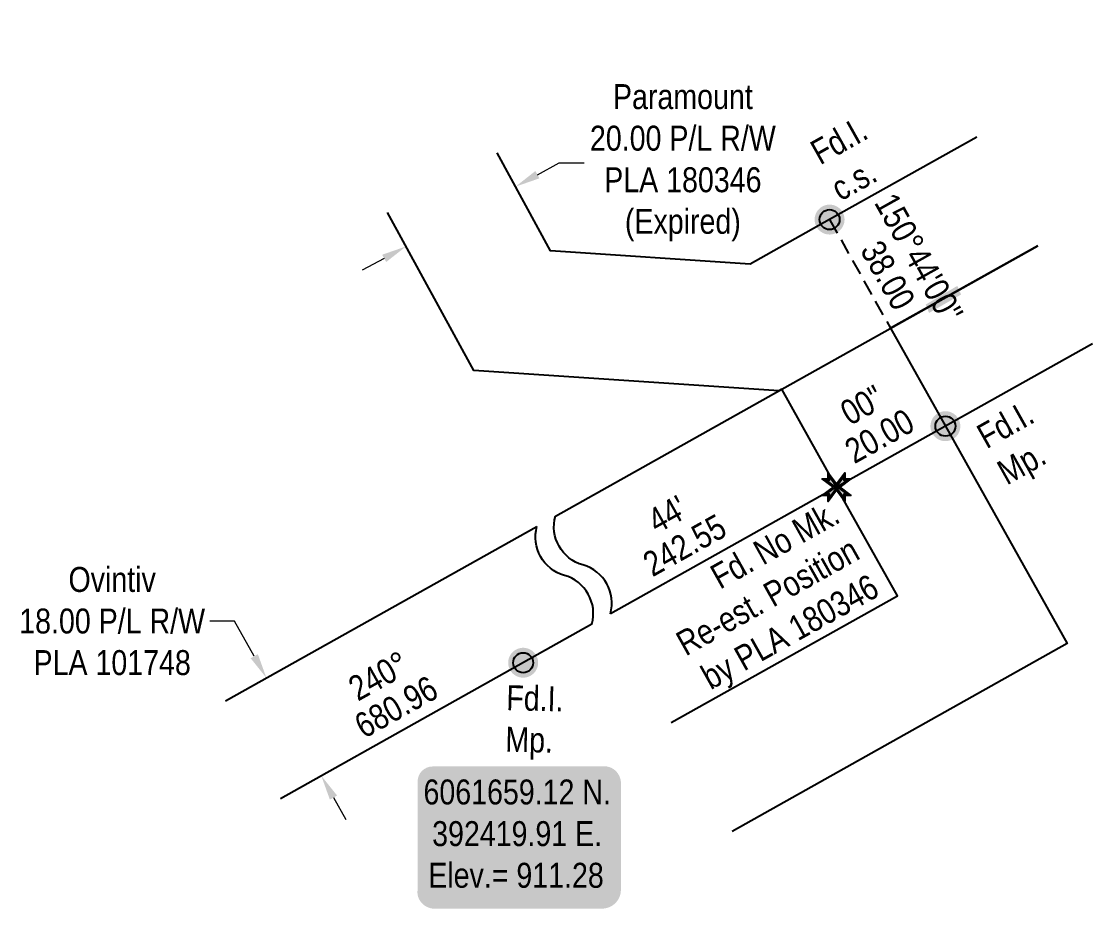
# Model space of a CAD drawing. Extents: x 389163 to 396064, y 6056248 to 6063668.
# Drawn here: x 390119.3 to 390548.7, y 6060210.7 to 6060566.4 of the extents above; entities that cross this region are included whole.
import ezdxf
from ezdxf.enums import TextEntityAlignment as Align

# ---------------------------------------------------------------- set-up
doc = ezdxf.new("R2010")
doc.units = 0
doc.header["$LTSCALE"] = 5
doc.header["$PDMODE"] = 35
doc.header["$PDSIZE"] = 0.5
doc.linetypes.add('foc-TIELINE', pattern=[1.875, 1.25, -0.625])
doc.layers.get('Defpoints').update_dxf_attribs({"color": 9})
for name, color, linetype in [('AS-UNDERLAY-H', 141, 'Continuous'), ('DETAIL-T', 7, 'Continuous'), ('F-RW', 190, 'Continuous'), ('L-BD', 7, 'Continuous'), ('L-MON', 1, 'Continuous'), ('L-MON-T', 1, 'Continuous'), ('L-TIE', 7, 'foc-TIELINE')]:
    doc.layers.add(name, color=color, linetype=linetype)
doc.layers.add('F-RW-T', color=190, linetype='Continuous', lineweight=9)
doc.styles.add('80', font='ARIALN.TTF', dxfattribs={"height": 10})
doc.styles.add('80CG', font='ARIALN.TTF', dxfattribs={"height": 10})
doc.styles.add('80L', font='ARIALN.TTF', dxfattribs={"height": 10})
doc.dimstyles.new('Compass 5 000', dxfattribs={"dimscale": 5, "dimtxt": 9, "dimasz": 2, "dimexe": 0.2, "dimexo": 0.0625, "dimgap": 0.5, "dimtad": 0, "dimtih": 1, "dimtoh": 1, "dimzin": 0, "dimdsep": 46, "dimtxsty": '80CG', "dimcen": 0.1, "dimse1": 1, "dimse2": 1, "dimclrd": 256, "dimclrt": 256, "dimaunit": 1, "dimadec": 4, "dimazin": 0, "dimtfac": 0.06, "dimtofl": 0, "dimtmove": 0, "dimatfit": 1, "dimfxl": 0.2, "dimtolj": 1, "dimtzin": 0, "dimlwd": -1, "dimarcsym": 0})

# ---------------------------------------------------------------- blocks, each defined once
blk = doc.blocks.new('fdia')
at = {"color": 255, "const_width": 1}
blk.add_lwpolyline([(-0.5, 0, 1), (0.5, 0, 1)], format="xyb", close=True, dxfattribs=at)
blk = doc.blocks.new('Fdiaa')
blk.add_blockref('fdia', (0, 0))
blk = doc.blocks.new('fdib')
at = {"color": 1, "const_width": 1.6}
blk.add_lwpolyline([(-0.4, 0, 1), (0.4, 0, 1)], format="xyb", close=True, dxfattribs=at)
at = {"color": 1}
blk.add_circle((0, 0), 0.8, dxfattribs=at)
blk = doc.blocks.new('Fdibb')
blk.add_blockref('fdib', (0, 0))
blk = doc.blocks.new('fdicc')
for name in ['Fdibb', 'Fdiaa']:
    blk.add_blockref(name, (0, 0))
blk = doc.blocks.new('FDI')
blk.add_blockref('fdicc', (0, 0))
blk = doc.blocks.new('TEMP')
h = blk.add_hatch(color=255)
h.dxf.hatch_style = 1
h.paths.add_polyline_path([(0, 0.251), (-0.666, 1.152), (-0.666, 0.666), (-1.152, 0.666), (-0.251, 0), (-1.152, -0.666), (-0.666, -0.666), (-0.666, -1.152), (0, -0.251), (0.666, -1.152), (0.666, -0.666), (1.152, -0.666), (0.251, 0), (1.152, 0.666), (0.666, 0.666), (0.666, 1.152)])
h.paths.add_polyline_path([(0.566, 0.849), (0.566, 0.566), (0.849, 0.566), (0.083, 0), (0.849, -0.566), (0.566, -0.566), (0.566, -0.849), (0, -0.083), (-0.566, -0.849), (-0.566, -0.566), (-0.849, -0.566), (-0.083, 0), (-0.849, 0.566), (-0.566, 0.566), (-0.566, 0.849), (0, 0.083)], flags=16)
h = blk.add_hatch(color=1)
h.dxf.hatch_style = 1
h.paths.add_polyline_path([(0, 0.083), (-0.566, 0.849), (-0.566, 0.566), (-0.849, 0.566), (-0.083, 0), (-0.849, -0.566), (-0.566, -0.566), (-0.566, -0.849), (0, -0.083), (0.566, -0.849), (0.566, -0.566), (0.849, -0.566), (0.083, 0), (0.849, 0.566), (0.566, 0.566), (0.566, 0.849)])
at = {"color": 1}
for p, q in [((-0.083, 0), (0.083, 0)), ((0, 0.083), (0, -0.083))]:
    blk.add_line(p, q, dxfattribs=at)
at = {"color": 255, "flags": 128}
blk.add_lwpolyline([(-0.251, 0), (-1.152, 0.666), (-0.666, 0.666), (-0.666, 1.152), (0, 0.251), (0.666, 1.152), (0.666, 0.666), (1.152, 0.666), (0.251, 0), (1.152, -0.666), (0.666, -0.666), (0.666, -1.152), (0, -0.251), (-0.666, -1.152), (-0.666, -0.666), (-1.152, -0.666)], close=True, dxfattribs=at)
at = {"color": 1, "flags": 128}
blk.add_lwpolyline([(-0.083, 0), (-0.849, 0.566), (-0.566, 0.566), (-0.566, 0.849), (0, 0.083), (0.566, 0.849), (0.566, 0.566), (0.849, 0.566), (0.083, 0), (0.849, -0.566), (0.566, -0.566), (0.566, -0.849), (0, -0.083), (-0.566, -0.849), (-0.566, -0.566), (-0.849, -0.566)], close=True, dxfattribs=at)
blk = doc.blocks.new('*D551')
at = {"layer": 'Defpoints', "color": 0, "transparency": 16777216}
for p in [(390276.98, 6060336.48), (390217.54, 6060303.17), (390298.97, 6060297.24)]:
    blk.add_point(p, dxfattribs=at)
at = {"layer": 'F-RW-T', "transparency": 16777216}
for p, q in [((390204.79, 6060325.93), (390194.79, 6060325.93)), ((390212.65, 6060311.89), (390204.79, 6060325.93)), ((390244.42, 6060255.21), (390249.31, 6060246.48))]:
    blk.add_line(p, q, dxfattribs=at)
for points in [[(390214.11, 6060312.71), (390211.2, 6060311.08), (390217.54, 6060303.17)], [(390245.88, 6060256.02), (390242.97, 6060254.39), (390239.53, 6060263.93)]]:
    blk.add_solid(points, dxfattribs=at)
at = {"layer": 'F-RW-T', "transparency": 16777216, "insert": (390155.7, 6060325.93), "char_height": 10, "attachment_point": 5, "style": '80CG'}
blk.add_mtext('\\A1;Ovintiv\\P18.00 P/L R/W\\PPLA 101748', dxfattribs=at)
blk = doc.blocks.new('*U470')
h = blk.add_hatch(color=254)
edge = h.paths.add_edge_path()
edge.add_line((-34, -28.5), (34, -28.5))
edge.add_arc((34, -22.5), 6, 270, 360)
edge.add_line((40, -22.5), (40, 21))
edge.add_arc((34, 21), 6, 0, 90)
edge.add_line((34, 27), (-34, 27))
edge.add_arc((-34, 21), 6, 90, 180)
edge.add_line((-40, 21), (-40, -22.5))
edge.add_arc((-34, -22.5), 6, 180, 270)
at = {"color": 1, "flags": 128}
blk.add_lwpolyline([(-34, -28.5, 3, 3, 0), (34, -28.5, 3, 3, 0.414214), (40, -22.5, 3, 3, 0), (40, 21, 3, 0, 0.414214), (34, 27, 0, 0, 0), (-34, 27, 0, 0, 0.414214), (-40, 21, 0, 0, 0), (-40, -22.5, 0, 3, 0.414214)], format="xyseb", close=True, dxfattribs=at)
blk.add_lwpolyline([(-14.53, 4.9, 0, 10, 0), (0, 0, 5, 5, 0)], format="xyseb", dxfattribs=at)
at = {"color": 1, "style": '80'}
blk.add_attdef('ENTER_TEXT_001', (-36.33, -5), '', height=10, dxfattribs=at)
blk = doc.blocks.new('*D552')
at = {"layer": 'Defpoints', "color": 0, "transparency": 16777216}
for p in [(390321.94, 6060491.8), (390273.51, 6060476.21), (390278.08, 6060467.84)]:
    blk.add_point(p, dxfattribs=at)
at = {"layer": 'F-RW-T', "transparency": 16777216}
for p, q in [((390326.15, 6060504.96), (390334.92, 6060509.76)), ((390334.92, 6060509.76), (390344.92, 6060509.76)), ((390264.73, 6060471.41), (390255.96, 6060466.62))]:
    blk.add_line(p, q, dxfattribs=at)
for points in [[(390325.35, 6060506.43), (390326.95, 6060503.5), (390317.37, 6060500.17)], [(390263.93, 6060472.87), (390265.53, 6060469.95), (390273.51, 6060476.21)]]:
    blk.add_solid(points, dxfattribs=at)
at = {"layer": 'F-RW-T', "transparency": 16777216, "insert": (390384.46, 6060509.76), "char_height": 10, "attachment_point": 5, "style": '80CG'}
blk.add_mtext('\\A1;Paramount\\P20.00 P/L R/W\\PPLA 180346\\P(Expired)', dxfattribs=at)

msp = doc.modelspace()

# ---------------------------------------------------------------- hatches: boundary and pattern name
at = {"layer": 'AS-UNDERLAY-H'}
h = msp.add_hatch(color=256, dxfattribs=at)
h.dxf.hatch_style = 1
h.paths.add_polyline_path([(390481.815, 6060452.896), (390494.485, 6060460.385), (390495.991, 6060456.904), (390483.133, 6060449.541)])

# ---------------------------------------------------------------- linework, layer by layer
at = {"flags": 128}
for points in [[(390355.387, 6060328.858, 0.414), (390344.392, 6060348.478, -0.414), (390333.396, 6060368.098)], [(390347.967, 6060324.699, 0.414), (390336.971, 6060344.319, -0.414), (390325.976, 6060363.939)]]:
    msp.add_lwpolyline(points, format="xyb", dxfattribs=at)
at = {"layer": 'F-RW', "flags": 128}
for points in [[(390502.261, 6060520.028), (390443.267, 6060486.966), (390411.439, 6060469.129), (390331.4, 6060474.492), (390309.971, 6060513.713)], [(390379.815, 6060285.271), (390470.52, 6060336.104), (390446.092, 6060379.691), (390424.101, 6060418.931), (390422.917, 6060418.267), (390300.69, 6060426.457), (390266.11, 6060489.75)], [(390333.396, 6060368.098), (390424.102, 6060418.932), (390526.696, 6060476.428)], [(390526.696, 6060476.428), (390467.701, 6060443.366), (390489.693, 6060404.126), (390538.554, 6060316.938), (390494.959, 6060292.506), (390404.249, 6060241.671)], [(390548.687, 6060437.188), (390446.094, 6060379.692), (390355.387, 6060328.858)], [(390201.134, 6060293.975), (390325.976, 6060363.939)], [(390347.967, 6060324.699), (390223.126, 6060254.735)]]:
    msp.add_lwpolyline(points, dxfattribs=at)
at = {"layer": 'L-TIE', "flags": 128}
msp.add_lwpolyline([(390443.267, 6060486.966), (390467.701, 6060443.366)], dxfattribs=at)

# ---------------------------------------------------------------- block references
at = {"layer": 'DETAIL-T'}
ref = msp.add_blockref('*U470', (390318.129, 6060240.687), dxfattribs=dict(at, xscale=0.99960422, yscale=0.99960422, zscale=0.99960422))
ref.add_attrib('ENTER_TEXT_001', '6061659.12 N.', (390280.5, 6060252.458), dxfattribs={"layer": '0', "color": 1, "height": 9.99604, "style": '80'})
ref.add_attrib('ENTER_TEXT_002', '392419.91 E.', (390283.971, 6060235.757), dxfattribs={"layer": '0', "color": 1, "height": 9.99604, "style": '80'})
ref.add_attrib('ENTER_TEXT_003', 'Elev.= 911.28', (390282.406, 6060219.057), dxfattribs={"layer": '0', "color": 1, "height": 9.99604, "style": '80'})
at = {"layer": 'L-MON', "xscale": 4.998021100000041, "yscale": 4.998021100000041, "zscale": 4.998021100000041}
for name, p in [('FDI', (390443.267, 6060486.966)), ('FDI', (390489.694, 6060404.126)), ('TEMP', (390446.092, 6060379.691)), ('FDI', (390320.444, 6060309.275))]:
    msp.add_blockref(name, p, dxfattribs=at)

# ---------------------------------------------------------------- texts
at = {"layer": 'L-BD', "style": '80L'}
for s, rotation, p in [('150°44\'00"', 299.2681, (390479.093, 6060471.601)), ('38.00', 299.2681, (390466.667, 6060464.637)), ('00"', 29.2673, (390456.287, 6060412.619)), ('20.00', 29.2673, (390463.25, 6060400.193)), ("44'", 29.2673, (390378.178, 6060368.845)), ('242.55', 29.2673, (390385.142, 6060356.419)), ('240°', 29.26711, (390262.538, 6060304.036)), ('680.96', 29.26711, (390269.502, 6060291.61))]:
    msp.add_text(s, height=9.996, rotation=rotation, dxfattribs=at).set_placement(p, align=Align.MIDDLE_CENTER)
at = {"layer": 'L-MON-T', "attachment_point": 1, "style": '80L'}
for s, width, gutter_width, insert, char_height, rotation in [('Fd.I.\\Pc.s.', 22.03534, 124.951, (390434.589, 6060517.384), 9.996, 29.2673), ('Fd.I.\\PMp.', 22.03534, 124.951, (390501.279, 6060403.541), 9.996, 29.2673), ('\\pi26.07194;Fd. No Mk.\\P\\pi0.97956;Re-est. Position \\P\\pi3.0865;by PLA 180346', 80.12967, 124.951, (390371.719, 6060334.508), 9.99604, 29.2673), ('Fd.I. \\PMp.', 22.03538, 49.98, (390313.85, 6060300.278), 9.9961, 358.62948)]:
    msp.add_mtext_dynamic_manual_height_columns(s, width=width, gutter_width=gutter_width, heights=[0], dxfattribs=dict(at, insert=insert, char_height=char_height, rotation=rotation))

# ---------------------------------------------------------------- dimensions: what is measured, and where the dimension line sits
at = {"layer": 'F-RW-T'}
for base, p1, p2, angle, text, picture, middle in [((390273.51, 6060476.207), (390321.944, 6060491.798), (390278.084, 6060467.835), 208.65, 'Paramount\\X20.00 P/L R/W\\PPLA 180346\\P(Expired)', '*D552', (390384.458, 6060509.759)), ((390217.541, 6060303.17), (390298.975, 6060297.243), (390276.984, 6060336.483), 119.2673, 'Ovintiv\\X18.00 P/L R/W\\PPLA 101748', '*D551', (390155.703, 6060325.932))]:
    dim = msp.add_linear_dim(base=base, p1=p1, p2=p2, angle=angle, text=text, dimstyle='Compass 5 000', dxfattribs=at)
    dim.commit()
    dim.dimension.update_dxf_attribs({"geometry": picture, "text_midpoint": middle, "dimtype": 161})

doc.saveas('drawing.dxf')
